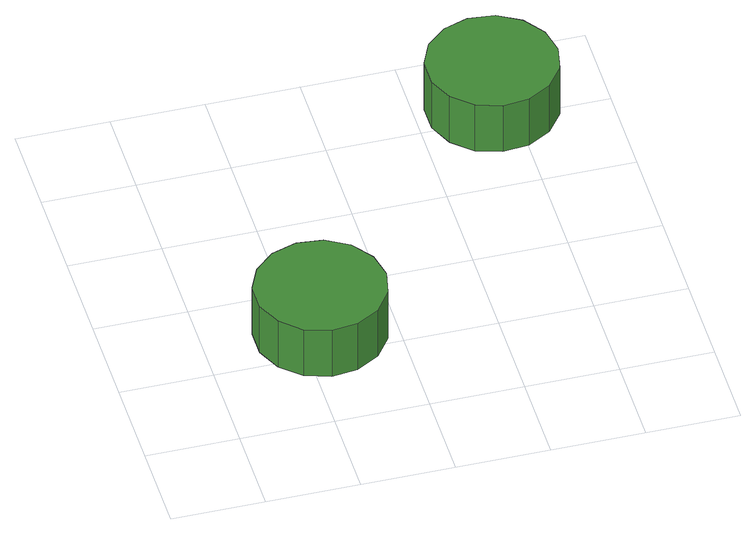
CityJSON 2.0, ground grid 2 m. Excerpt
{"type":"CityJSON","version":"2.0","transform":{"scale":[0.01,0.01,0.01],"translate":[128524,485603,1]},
"CityObjects":{
"tree1":{"type":"SolitaryVegetationObject","attributes":{"function":"something"},"geometry":[{"type":"MultiSurface","lod":"1","boundaries":[[[0,1,2,3,4,5,6,7,8,9,10,11,12,13,14]],[[15,16,17,18,19,20,21,22,23,24,25,26,27,28,29]],[[0,29,28,1]],[[1,28,27,2]],[[2,27,26,3]],[[3,26,25,4]],[[4,25,24,5]],[[5,24,23,6]],[[6,23,22,7]],[[7,22,21,8]],[[8,21,20,9]],[[9,20,19,10]],[[10,19,18,11]],[[11,18,17,12]],[[12,17,16,13]],[[13,16,15,14]],[[14,15,29,0]]]}]},
"tree2":{"type":"SolitaryVegetationObject","attributes":{"function":"something"},"geometry":[{"type":"MultiSurface","lod":"1","boundaries":[[[30,31,32,33,34,35,36,37,38,39,40,41,42,43,44]],[[45,46,47,48,49,50,51,52,53,54,55,56,57,58,59]],[[30,59,58,31]],[[31,58,57,32]],[[32,57,56,33]],[[33,56,55,34]],[[34,55,54,35]],[[35,54,53,36]],[[36,53,52,37]],[[37,52,51,38]],[[38,51,50,39]],[[39,50,49,40]],[[40,49,48,41]],[[41,48,47,42]],[[42,47,46,43]],[[43,46,45,44]],[[44,45,59,30]]]}]}
},
"vertices":[
[371,231,190],[359,287,190],[325,334,190],[275,363,190],[218,369,190],[163,351,190],[120,312,190],[96,260,190],[96,202,190],[120,149,190],[163,110,190],[218,92,190],[275,99,190],[325,127,190],[359,174,190],[359,174,65],[325,127,65],[275,99,65],[218,92,65],[163,110,65],[120,149,65],[96,202,65],[96,260,65],[120,312,65],[163,351,65],[218,369,65],[275,363,65],[325,334,65],[359,287,65],[371,231,65],
[899,840,152],[887,896,152],[853,943,152],[803,972,152],[745,978,152],[691,960,152],[648,922,152],[624,869,152],[624,811,152],[648,758,152],[691,719,152],[745,702,152],[803,708,152],[853,737,152],[887,783,152],[887,783,27],[853,737,27],[803,708,27],[745,702,27],[691,719,27],[648,758,27],[624,811,27],[624,869,27],[648,922,27],[691,960,27],[745,978,27],[803,972,27],[853,943,27],[887,896,27],[899,840,27]
]}
